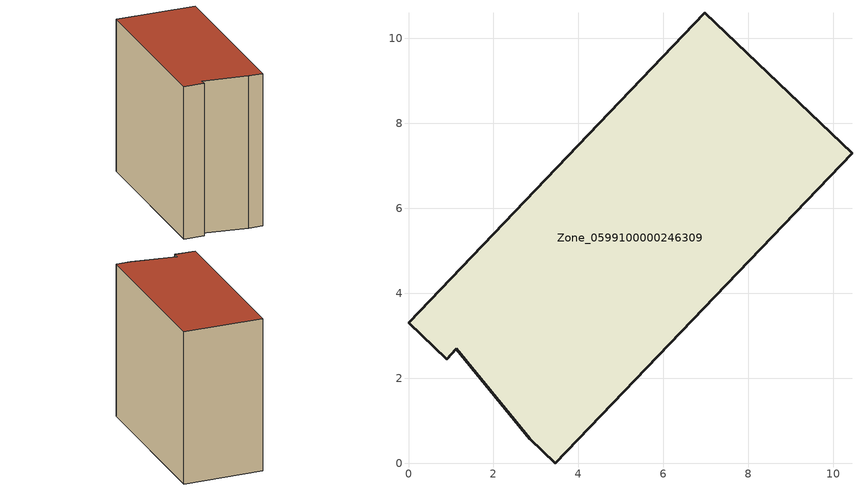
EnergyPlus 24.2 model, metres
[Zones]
Zone_0599100000246309
 floor ground (C_G): 3.46,0 2.85,0.58 1.12,2.69 0.9,2.45 0,3.3 6.97,10.6 10.44,7.3 z1.96
 wall outside (C_F): 3.46,0 10.44,7.3 6.97,10.6 0,3.3 0.9,2.45 1.12,2.69 2.85,0.58 3.46,0 z1.96:11.36
 roof outside (C_R): 2.85,0.58 3.46,0 10.44,7.3 6.97,10.6 0,3.3 0.9,2.45 1.12,2.69 z11.36
[BUILDING]
Pand.0599100000246309: North Axis=0; Terrain=City; Loads Convergence Tolerance Value=0.04; Temperature Convergence Tolerance Value=0.4; Solar Distribution=FullExterior; Maximum Number of Warmup Days=25; Minimum Number of Warmup Days=1
[Site:Location]
Rotterdam.The.Hague.AP_ZH_NLD Design_Conditions: Latitude=51.96; Longitude=4.45; Time Zone=1; Elevation=-4.5
[SITE:GROUNDTEMPERATURE:BUILDINGSURFACE]
18, 18, 18, 18, 18, 18, 18, 18, 18, 18, 18, 18
[MATERIAL] Thermal Absorptance=0.9; Solar Absorptance=0.7; Visible Absorptance=0.7
Name | Roughness | Thickness | Conductivity | Density | Specific Heat
G.TI.1992-2005 | MediumSmooth | 0.15 | 0.06 | 540 | 1210
F.TI.1992-2005 | Rough | 0.3 | 0.12 | 1920 | 840
R.TI.1992-2005 | MediumRough | 0.2 | 0.08 | 1500 | 1000
[CONSTRUCTION]
C_G: G.TI.1992-2005
C_F: F.TI.1992-2005
C_R: R.TI.1992-2005
[ZONE]
Zone_0599100000246309: Type=1; Multiplier=1; Ceiling Height=Autocalculate; Volume=Autocalculate; Floor Area=autocalculate; Part of Total Floor Area=Yes
[ZONEINFILTRATION:DESIGNFLOWRATE]
Infil_Zone_0599100000246309: Zone or ZoneList or Space or SpaceList=Zone_0599100000246309; Schedule=AlwaysOn; Design Flow Rate Calculation Method=Flow/Area; Flow Rate per Floor Area=0.0015; Constant Term Coefficient=1; Temperature Term Coefficient=0; Velocity Term Coefficient=0; Velocity Squared Term Coefficient=0
[HVACTEMPLATE:ZONE:IDEALLOADSAIRSYSTEM]
Zone_0599100000246309: Maximum Heating Supply Air Temperature=50; Minimum Cooling Supply Air Temperature=13; Maximum Heating Supply Air Humidity Ratio=0.0156; Minimum Cooling Supply Air Humidity Ratio=0.0077; Heating Limit=NoLimit; Cooling Limit=NoLimit; Dehumidification Control Type=ConstantSensibleHeatRatio; Cooling Sensible Heat Ratio=0.7; Dehumidification Setpoint=60; Humidification Control Type=None; Humidification Setpoint=30; Outdoor Air Method=None; Outdoor Air Flow Rate per Person=0.00944; Outdoor Air Flow Rate per Zone Floor Area=0; Outdoor Air Flow Rate per Zone=0; Demand Controlled Ventilation Type=None; Outdoor Air Economizer Type=NoEconomizer; Heat Recovery Type=None; Sensible Heat Recovery Effectiveness=0.7; Latent Heat Recovery Effectiveness=0.65
[ZONECONTROL:THERMOSTAT]
ThermostatControl_Zone_0599100000246309: Zone or ZoneList=Zone_0599100000246309; Control Type Schedule=DualSetpointControlType; Control 1=Thermostat_Zone_0599100000246309; Temperature Difference Between Cutout And Setpoint=0
[THERMOSTATSETPOINT:DUALSETPOINT]
Thermostat_Zone_0599100000246309: Heating Setpoint Temperature Schedule=HeatingSetpoint_Zone_0599100000246309; Cooling Setpoint Temperature Schedule=CoolingSetpoint_Zone_0599100000246309
[SCHEDULE:COMPACT]
HeatingSetpoint_Zone_0599100000246309: Through: 12/31, For: AllDays, Until: 24:00, 21
CoolingSetpoint_Zone_0599100000246309: Through: 12/31, For: AllDays, Until: 24:00, 24
DualSetpointControlType: Through: 12/31, For: AllDays, Until: 24:00, 4
AlwaysOn: Through: 12/31, For: AllDays, Until: 24:00, 1
